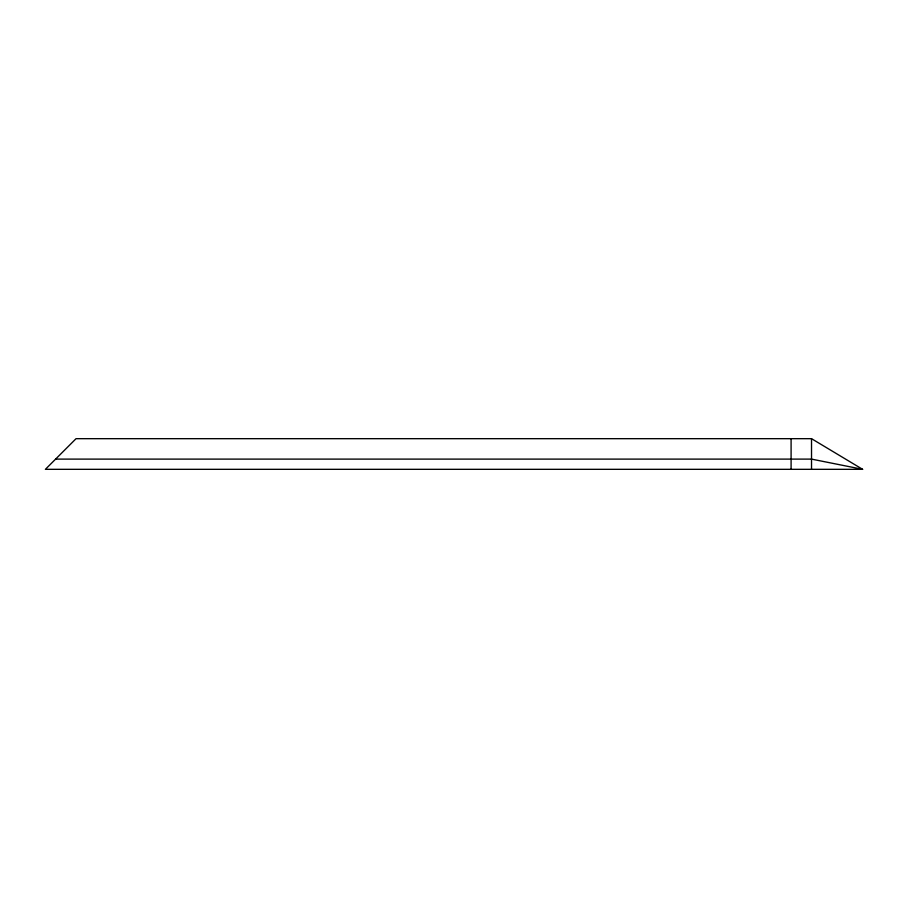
<?xml version="1.0" encoding="UTF-8"?>
<svg xmlns="http://www.w3.org/2000/svg" width="908" height="908" viewBox="0 0 908 908"><rect width="100%" height="100%" fill="white"/><g stroke="black" fill="none" stroke-linecap="round" stroke-linejoin="round"><path stroke-width="1.36" d="M811.525 438.678L76.045 438.678L45.4 469.322L862.6 469.322L811.525 438.678L811.525 469.322M55.615 459.108L811.525 459.108L862.6 469.322M791.095 438.678L791.095 469.322"/></g></svg>
